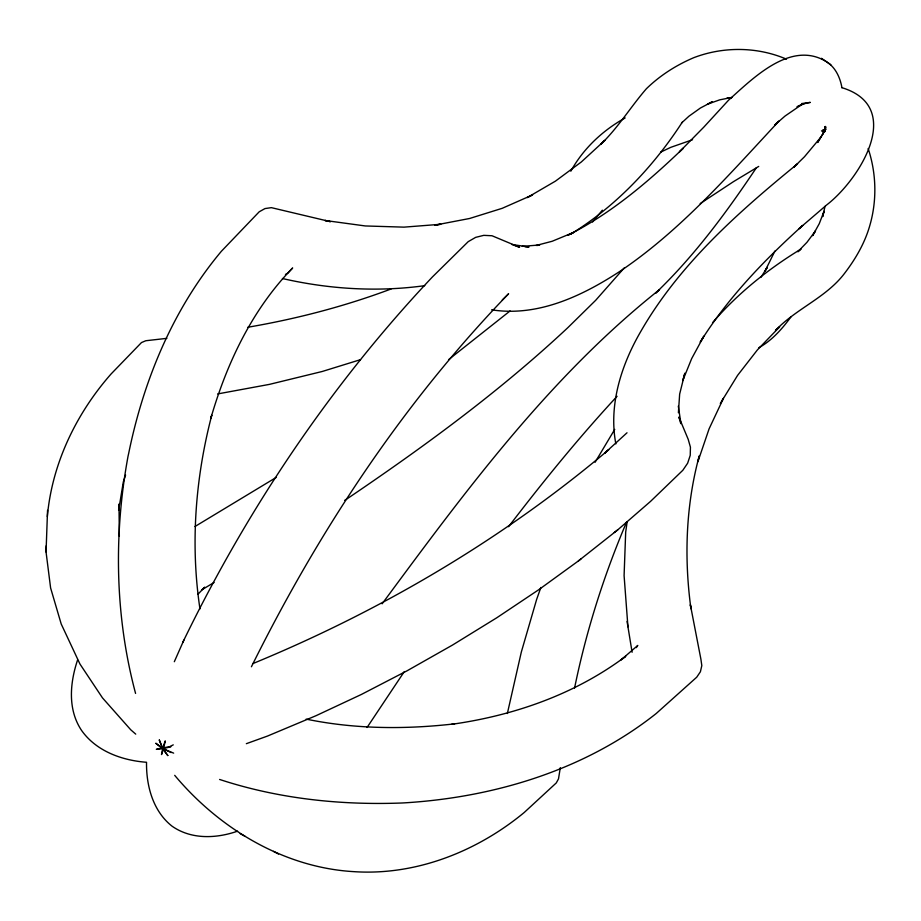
<?xml version="1.0" encoding="UTF-8"?>
<svg xmlns="http://www.w3.org/2000/svg" width="921" height="921" viewBox="0 0 921 921"><rect width="100%" height="100%" fill="white"/><g stroke="black" fill="none" stroke-linecap="round" stroke-linejoin="round"><path stroke-width="1.38" d="M825.285 128.905L825.32 126.419L824.318 131.576M135.732 734.129L130.747 729.789L102.473 697.876L79.954 664.029L61.2 623.978L50.609 587.955L46.05 551.967L46.257 545.739M47.339 516.623C51.979 463.781 76.201 413.621 111.027 374.03L141.477 342.566L145.806 340.735L166.874 338.352M46.05 551.967L47.547 510.326M678.397 412.746L679.652 394.119L684.856 373.178L682.795 380.523L691.671 358.603L703.851 336.165L700.225 342.151C727.74 297.955 764.211 260.217 802.675 225.461L798.898 228.799L826.713 204.911C859.443 179.699 905.331 107.032 841.898 87.668M627.097 522.23L625.681 532.131L624.093 575.637L627.938 626.833M560.313 767.665L558.494 778.89L556.272 782.931L524.222 812.495C476.882 851.58 415.878 875.756 353.952 871.657C283.783 867.628 219.163 828.451 174.702 775.344M507.356 713.51L521.332 652.022L536.644 599.41L540.869 587.494M574.566 688.091C586.17 631.242 603.762 575.66 626.487 522.276M825.032 206.339L822.706 216.573L824.019 211.323L819.253 223.711L812.61 235.672L815.488 230.906L806.934 242.338L798 251.571M77.571 659.989C69.95 682.829 67.475 709.458 81.589 730.457C96.256 751.225 122.009 760.435 146.531 762.277C146.174 785.682 152.921 811.159 172.054 826.183C191.257 839.664 216.262 838.64 237.583 831.156M824.422 131.645L825.815 126.81L822.66 134.224L817.583 142.536L825.918 128.836L822.66 134.224M125.59 475.017L123.333 481.844L118.636 510.303L118.982 504.052L119.339 536.218M171.133 752.549L162.718 748.635L155.925 743.339L162.718 748.635L167.806 755.554L162.718 748.635L159.31 740.047L162.718 748.635C157.721 770.428 170.443 723.123 162.718 748.635C139.382 751.755 189.565 742.948 162.718 748.635L173.655 753.136M774.883 251.065L764.971 271.223L767.377 267.182L760.838 277.474M513.158 244.951L519.559 247.265L492.01 235.753L483.778 235.35L475.662 237.365L468.225 241.647L432.386 276.979C331.364 384.115 248.175 507.828 183.855 640.153L174.322 661.715M182.795 642.547L183.855 640.153M251.421 666.758C318.643 531.129 403.179 402.788 508.622 293.741L502.29 299.947M595.093 462.284L614.733 429.393M721.557 401.429L723.422 398.379L709.089 428.841L697.876 461.755L699.235 455.941C685.777 505.652 684.038 557.861 690.946 608.758L690.359 604.74L700.893 659.125L701.814 665.607L700.397 671.766L696.725 677.2L656.201 713.522C584.8 770.129 494.14 797.459 404.066 802.882L402.063 802.985C340.505 805.345 278.28 798.737 219.601 779.454M720.314 403.467L737.571 375.4L757.43 349.865L779.65 326.851L775.47 330.466C796.216 308.547 826.114 297.69 844.499 273.422C855.563 258.962 864.877 243.006 869.85 225.392C877.091 200.398 876.389 173.171 868.146 148.523M636.353 647.624L637.781 645.425L621.145 659.85L625.716 656.316C575.188 694.227 514.022 715.525 451.854 724.286L454.617 723.848C405.286 729.513 354.907 729.213 306.163 719.117M756.348 167.806C726.485 212.44 694.319 256.073 655.418 293.327L659.528 289.608C549.423 376.931 465.013 491.595 382.134 603.808M367.076 727.463L404.319 671.57M682.277 122.194C653.369 166.747 615.781 206.396 570.421 234.36M570.813 171.214C583.373 148.511 602.61 130.483 625.163 117.934M790.989 316.836C782.171 328.878 772.074 340.413 758.846 347.724M508.565 526.72C542.93 481.81 578.63 437.809 617.07 396.306M820.772 137.264L804.505 156.731L793.672 167.38L797.551 163.834C738.205 212.221 679.238 264.431 640.717 331.572C621.249 365.061 608.482 405.01 615.85 443.91M624.254 267.896L595.645 300.338L567.958 327.554C500.184 391.034 425.03 446.04 348.253 498.031L344.661 500.379M712.555 322.661C737.686 293.431 768.16 269.059 801.028 249.038L798.012 251.709M592.548 221.984L602.346 210.195M197.992 594.206L204.692 587.207L202.01 589.716L214.086 582.486M681.54 123.011L688.896 116.242L700.444 107.999L712.428 101.701L707.42 104.211L719.704 99.848L732.207 97.373M627.017 432.789L604.66 453.178L608.723 449.713C502.555 539.257 381.329 610.646 253.033 663.523M246.344 743.684L267.435 736.086L316.087 715.675L361.32 694.492L407.117 670.776L452.568 645.022L496.787 617.772L538.958 589.578L578.33 560.993L617.772 529.828L650.502 501.427L682.829 470.274L687.642 463.205L690.243 455.331L690.428 447.18L688.194 439.305L678.904 417.075L680.757 423.556M510.084 310.93L448.573 359.651M614.284 532.545L617.772 529.828M578.33 560.993L580.99 558.92M700.202 203.576L733.45 181.667L758.72 166.425M276.346 477.343L194.941 526.536M568.05 235.166C611.348 213.373 648.534 181.541 683.313 148.189L679.364 151.93L703.771 127.179L728.638 100.101C753.01 78.343 790.517 40.144 825.987 61.408M285.441 274.435L287.778 273.192L292.659 267.965C252.193 309.468 226.762 363.265 210.782 418.445L211.761 415.221C195.321 478.172 190.302 544.449 199.961 608.919M567.912 235.281L573.403 232.483L552.174 241.267L535.953 245.516M170.132 746.378L173.263 744.87M660.737 152.092L670.925 147.279L692.557 139.727M391.172 288.952C344.776 306.336 296.597 318.908 247.784 327.254M360.525 359.651L322.223 371.485L269.427 384.379L217.621 393.935M537.104 245.504L539.718 244.963L522.265 246.356M730.883 97.603L726.888 98.271L731.124 98.075M424.765 285.66C377.449 292.222 328.947 289.194 282.448 278.533M801.604 103.578L810.284 102.392L801.719 104.211L804.091 103.716L797.033 106.824L802.652 103.958L785.06 116.034L774.791 124.968L779.016 121.065C729.305 174.38 680.895 230.296 619.902 271.361C582.141 296.021 537.887 317.066 491.618 309.813M524.97 246.724L529.011 247.001L511.88 244.491M786.522 59.186C757.327 46.637 723.399 46.338 693.755 57.689C676.221 65.149 660.012 75.453 646.346 88.784C630.747 106.79 618.244 127.501 600.941 144.194L604.89 140.326L581.324 161.969L555.444 181.138L527.226 197.589L532.591 194.907L502.198 208.319L469.572 218.496L434.804 225.161L440.814 224.275L404.008 227.142L365.315 225.956L324.929 220.464L330.432 221.673L271.373 207.651L264.995 208.572L259.204 211.795L221.385 251.272C173.01 308.949 143.572 380.246 128.641 453.558L128.065 456.102C113.617 534.537 114.929 616.195 135.571 693.421M821.463 130.84L824.387 132.256M273.502 851.361L278.487 854.02M240.231 833.689L244.905 836.187M826.413 61.73C835.451 67.141 840.205 77.686 841.932 87.725M821.474 58.311L830.857 64.781M824.629 131.3L822.925 129.757L824.94 131.599M825.285 129.47L824.663 127.133L824.951 129.873M627.074 621.433L632.105 652.264M678.317 406.126L680.93 423.51"/></g></svg>
